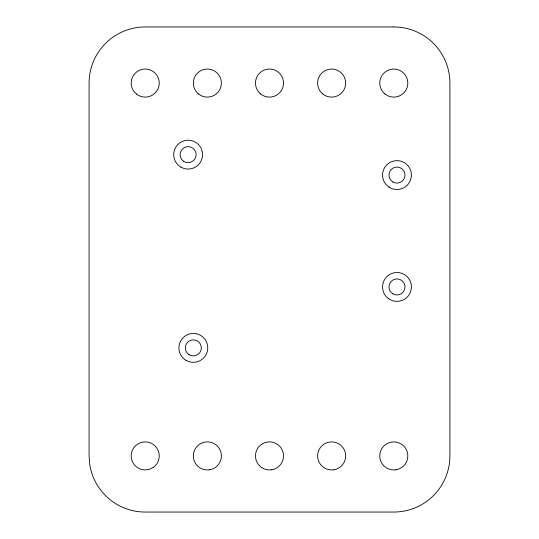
<?xml version="1.0" encoding="UTF-8"?>
<svg xmlns="http://www.w3.org/2000/svg" width="539" height="539" viewBox="0 0 539 539"><rect width="100%" height="100%" fill="white"/><g stroke="black" fill="none" stroke-linecap="round" stroke-linejoin="round"><path stroke-width="0.81" d="M153.467 467.273L149.552 469.267L145.22 469.954A14.034 14.034 0 0 1 132.715 462.294L131.873 460.259A14.034 14.034 0 0 1 145.22 441.892L147.416 442.061A14.034 14.034 0 0 1 156.573 447.673L157.718 449.553A14.034 14.034 0 0 1 153.467 467.273M209.556 469.779L207.36 469.954A14.034 14.034 0 0 1 194.855 462.294L194.013 460.259A14.034 14.034 0 0 1 207.36 441.892L209.556 442.061A14.034 14.034 0 0 1 218.713 447.673L219.865 449.553A14.034 14.034 0 0 1 209.556 469.779M271.696 469.779L269.5 469.954A14.034 14.034 0 0 1 256.995 462.294L256.153 460.259A14.034 14.034 0 0 1 269.5 441.892L271.696 442.061A14.034 14.034 0 0 1 280.853 447.673L282.005 449.553A14.034 14.034 0 0 1 271.696 469.779M333.836 469.779L331.64 469.954A14.034 14.034 0 0 1 319.135 462.294L318.293 460.259A14.034 14.034 0 0 1 331.64 441.892L333.836 442.061A14.034 14.034 0 0 1 342.993 447.673L344.145 449.553A14.034 14.034 0 0 1 333.836 469.779M395.976 469.779L393.78 469.954A14.034 14.034 0 0 1 381.282 462.294L380.44 460.259A14.034 14.034 0 0 1 393.78 441.892L395.976 442.061A14.034 14.034 0 0 1 405.133 447.673L406.285 449.553A14.034 14.034 0 0 1 395.976 469.779M393.78 26.95L145.22 26.95A56.13 56.13 0 0 0 89.09 83.08L89.09 455.92L89.777 464.665A56.15 56.15 0 0 0 145.22 512.05L393.78 512.05A56.15 56.15 0 0 0 449.91 455.879L449.91 83.08A56.13 56.13 0 0 0 393.78 26.95M198.527 93.981A14.034 14.034 0 0 0 221.219 85.27A14.034 14.034 0 0 0 202.334 69.976A14.034 14.034 0 0 0 198.527 93.981M136.387 93.981A14.034 14.034 0 0 0 159.079 85.27A14.034 14.034 0 0 0 140.187 69.976A14.034 14.034 0 0 0 136.387 93.981M180.902 167.137A14.432 14.432 0 0 0 202.549 154.639A14.432 14.432 0 0 0 180.902 142.141A14.432 14.432 0 0 0 180.902 167.137M183.678 161.316A8.018 8.018 0 0 0 196.115 155.144A8.018 8.018 0 0 0 184.554 147.457A8.018 8.018 0 0 0 183.678 161.316M392.978 182.027A8.018 8.018 0 0 0 405.005 175.087A8.018 8.018 0 0 0 392.978 168.141A8.018 8.018 0 0 0 392.978 182.027M322.807 93.981A14.034 14.034 0 0 0 345.499 85.27A14.034 14.034 0 0 0 326.614 69.976A14.034 14.034 0 0 0 322.807 93.981M392.978 293.883A8.018 8.018 0 0 0 405.005 286.937A8.018 8.018 0 0 0 392.978 279.997A8.018 8.018 0 0 0 392.978 293.883M388.619 298.694A14.432 14.432 0 0 0 411.358 288.311A14.432 14.432 0 0 0 390.991 273.812A14.432 14.432 0 0 0 388.619 298.694M188.893 354.554A8.018 8.018 0 0 0 201.33 348.383A8.018 8.018 0 0 0 189.762 340.695A8.018 8.018 0 0 0 188.893 354.554M384.954 93.981A14.034 14.034 0 0 0 407.639 85.27A14.034 14.034 0 0 0 388.754 69.976A14.034 14.034 0 0 0 384.954 93.981M388.99 187.094A14.432 14.432 0 0 0 411.392 176.01A14.432 14.432 0 0 0 390.586 162.151A14.432 14.432 0 0 0 388.99 187.094M186.11 360.375A14.432 14.432 0 0 0 207.758 347.877A14.432 14.432 0 0 0 186.11 335.379A14.432 14.432 0 0 0 186.11 360.375M260.667 93.981A14.034 14.034 0 0 0 283.359 85.27A14.034 14.034 0 0 0 264.474 69.976A14.034 14.034 0 0 0 260.667 93.981"/></g></svg>
